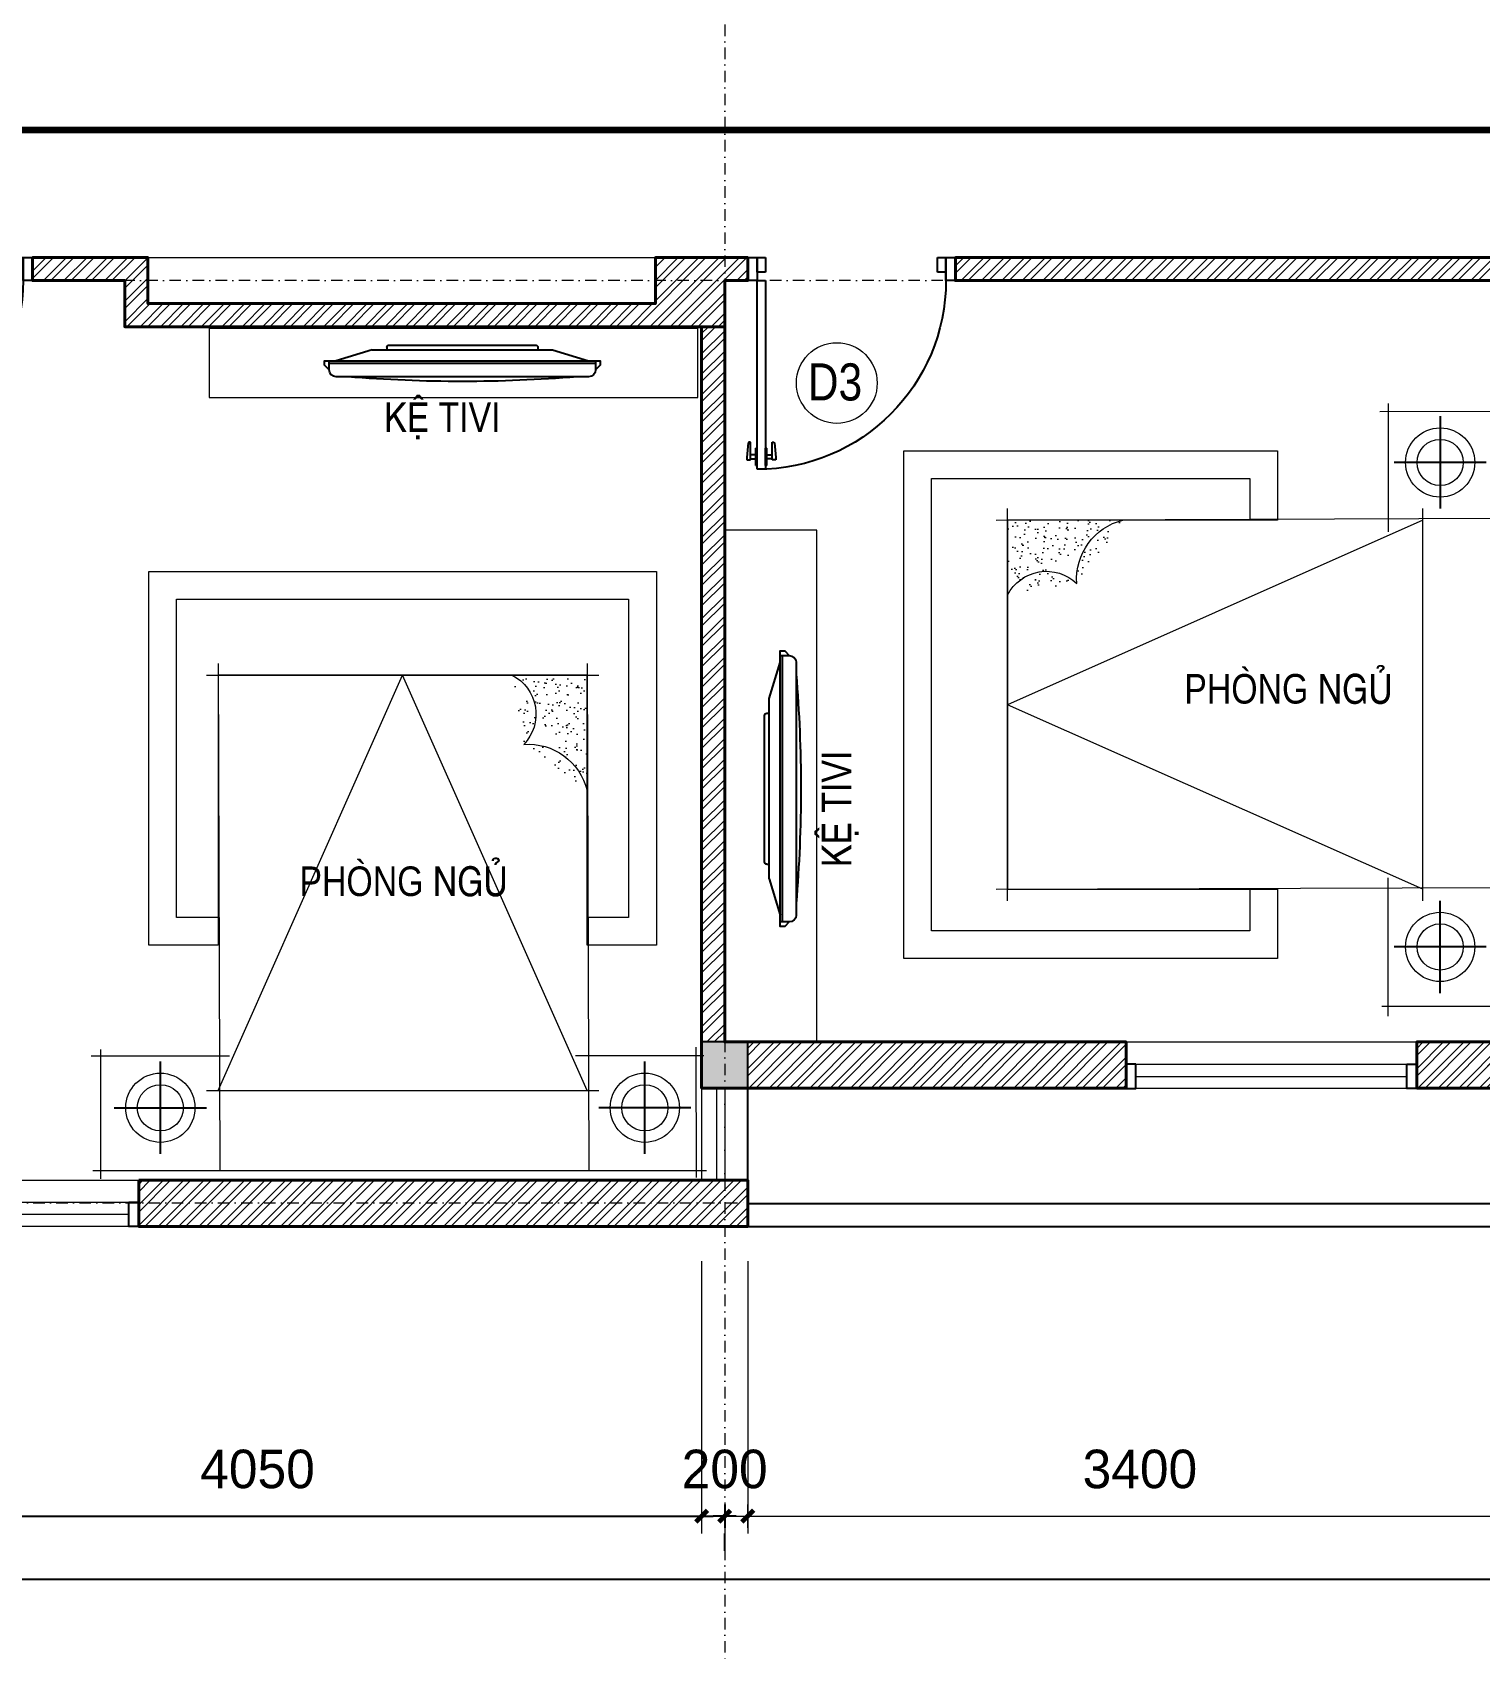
# Model space of a CAD drawing. Header units: millimetres. Extents: x 615730 to 2792744, y 139412 to 597571.
# Drawn here: x 1302914 to 1309186, y 287818 to 294886 of the extents above; entities that cross this region are included whole.
import ezdxf
from ezdxf.enums import TextEntityAlignment as Align

# ---------------------------------------------------------------- set-up
doc = ezdxf.new("R2010")
doc.units = ezdxf.units.MM
doc.header["$MEASUREMENT"] = 0
doc.header["$PDMODE"] = 34
for name, pattern in [('DASHDOT', [1, 0.5, -0.25, 0, -0.25]), ('DOT', [0.25, 0, -0.25]), ('HIDDEN2', [0.1875, 0.125, -0.0625])]:
    doc.linetypes.add(name, pattern=pattern)
doc.layers.get('0').update_dxf_attribs({"lineweight": 5})
for name, color, linetype, lineweight in [('AN_0.20', 2, 'Continuous', 20), ('CHITIET', 144, 'Continuous', 5), ('HATCH', 42, 'Continuous', 5), ('KT', 148, 'Continuous', 18), ('net cat.', 1, 'Continuous', 35), ('NETMANH', 155, 'Continuous', 13), ('NETNGOAITUONG', 1, 'Continuous', 40), ('NTHAY1', 61, 'Continuous', 25), ('thay', 7, 'Continuous', 15), ('TIM TRUC', 149, 'DASHDOT', 9), ('VATLIEU', 35, 'Continuous', 9), ('VLIEU', 250, 'Continuous', 9)]:
    doc.layers.add(name, color=color, linetype=linetype, lineweight=lineweight)
for name, color, linetype in [('AN_TEXT', 254, 'Continuous'), ('CUA', 132, 'Continuous'), ('DOORS', 1, 'Continuous'), ('KICHTHUOC', 1, 'Continuous'), ('LINE-CUT', 20, 'Continuous'), ('NET MANH', 252, 'Continuous'), ('NETCAT', 4, 'Continuous'), ('NOITHAT', 144, 'Continuous'), ('ROAN', 5, 'Continuous'), ('SWING', 7, 'Continuous'), ('TEXT', 2, 'Continuous'), ('VL', 155, 'Continuous')]:
    doc.layers.add(name, color=color, linetype=linetype)
doc.styles.add('romans', font='romans.shx', dxfattribs={"height": 240})
doc.styles.add('STYLE2', font='')
doc.styles.add('VNI-AVO', font='vni-roms.shx')
doc.styles.get('STYLE2').set_extended_font_data('.VnArial NarrowH')
doc.dimstyles.new('1-50b', dxfattribs={"dimtxt": 167, "dimasz": 50, "dimexe": 75, "dimexo": 150, "dimgap": 120, "dimtad": 1, "dimdec": 0, "dimzin": 12, "dimtxsty": 'VNI-AVO', "dimblk": ']', "dimcen": 0, "dimdle": 50, "dimclrd": 252, "dimclre": 252, "dimclrt": 2, "dimadec": 0, "dimazin": 0, "dimtfac": 1, "dimtdec": 0, "dimtix": 1, "dimtmove": 2, "dimatfit": 0, "dimldrblk": 'OPEN90', "dimfxl": 1, "dimlwd": -1, "dimlwe": -1, "dimarcsym": 0})
pattern_1 = [(45, (628138.94, 0), (-44.194174, 44.194174), []), (45, (628138.94, 31.25), (-44.194174, 44.194174), [])]

# ---------------------------------------------------------------- blocks, each defined once
blk = doc.blocks.new('08PDRR02')
at = {"color": 0, "linetype": 'ByBlock'}
for p, q in [((1, 0), (0, 0)), ((0, 0), (0, -1)), ((1, -1), (1, 0)), ((0, -1), (1, -1))]:
    blk.add_line(p, q, dxfattribs=at)
blk = doc.blocks.new('08PDNB02')
at = {"color": 0, "linetype": 'ByBlock'}
for p, q in [((0, -1.62), (0, 1.62)), ((0, 1.62), (0.25, 1.62)), ((0.25, -1.62), (0.25, 1.62)), ((0.25, 0.38), (1.25, 0.38)), ((1.25, -0.55), (1.25, 2.75)), ((1.25, 2.75), (1.54, 2.75)), ((1.54, 2.75), (1.69, 2.59)), ((1.69, 2.59), (1.95, -0.13)), ((0.25, -1.62), (0, -1.62)), ((1.25, -0.38), (0.25, -0.38)), ((1.95, -0.55), (1.25, -0.55)), ((1.95, -0.13), (1.95, -0.55))]:
    blk.add_line(p, q, dxfattribs=at)
blk = doc.blocks.new('*U45')
at = {"layer": 'DOORS', "color": 0, "linetype": 'Continuous', "ltscale": 200}
for p, q in [((0, 15), (0, 55)), ((900, 15), (900, 55)), ((0, -25), (0, -55)), ((900, -25), (900, -55))]:
    blk.add_line(p, q, dxfattribs=at)
at = {"layer": 'SWING', "color": 1, "linetype": 'Continuous', "ltscale": 200}
blk.add_arc((0, 55), 900, 0, 90, dxfattribs=at)
at = {"layer": 'DOORS', "color": 8, "linetype": 'Continuous', "ltscale": 200, "xscale": 25.4, "yscale": 25.4, "zscale": 25.4, "rotation": 180}
blk.add_blockref('08PDNB02', (0, 895), dxfattribs=at)
at = {"layer": 'DOORS', "color": 0, "linetype": 'Continuous', "ltscale": 200, "xscale": 900, "yscale": 39.99999999999999, "rotation": 90}
blk.add_blockref('08PDRR02', (0, 55), dxfattribs=at)
at = {"layer": 'DOORS', "color": 8, "linetype": 'Continuous', "ltscale": 200, "xscale": 25.4, "yscale": -25.4, "zscale": 25.4}
blk.add_blockref('08PDNB02', (40, 895), dxfattribs=at)
at = {"layer": 'DOORS', "color": 0, "linetype": 'Continuous', "ltscale": 200, "xscale": 45, "yscale": 110}
for p in [(-45, 55), (900, 55)]:
    blk.add_blockref('08PDRR02', p, dxfattribs=at)
at = {"layer": 'DOORS', "color": 1, "linetype": 'Continuous', "ltscale": 200, "xscale": 39.99999999999999, "yscale": 69.99999999999999}
for p in [(0, 15), (860, 15)]:
    blk.add_blockref('08PDRR02', p, dxfattribs=at)
blk = doc.blocks.new(']')
for p, q in [((1, 0), (-1, 0)), ((0, 1), (0, -1))]:
    blk.add_line(p, q)
at = {"color": 9, "const_width": 0.4}
blk.add_lwpolyline([(-0.51, -0.51), (0.51, 0.51)], dxfattribs=at)
blk = doc.blocks.new('*D2293')
at = {"layer": 'DEFPOINTS', "color": 0, "ltscale": 10, "transparency": 16777216}
for p in [(1301864, 288455.8), (1305914, 288455.8), (1305914, 288455.8)]:
    blk.add_point(p, dxfattribs=at)
at = {"layer": 'VL', "color": 252, "ltscale": 10, "transparency": 16777216}
for p, q in [((1301914, 288455.8), (1305864, 288455.8)), ((1301864, 288305.8), (1301864, 288380.8)), ((1305914, 288305.8), (1305914, 288380.8))]:
    blk.add_line(p, q, dxfattribs=at)
at = {"layer": 'VL', "color": 252, "ltscale": 10, "transparency": 16777216, "xscale": 50, "yscale": 50, "zscale": 50, "rotation": 180}
blk.add_blockref(']', (1301864, 288455.8), dxfattribs=at)
at = {"layer": 'VL', "color": 252, "ltscale": 10, "transparency": 16777216, "xscale": 50, "yscale": 50, "zscale": 50}
blk.add_blockref(']', (1305914, 288455.8), dxfattribs=at)
at = {"layer": 'VL', "color": 2, "ltscale": 10, "transparency": 16777216, "insert": (1303889, 288659.3), "char_height": 167, "attachment_point": 5, "style": 'VNI-AVO'}
blk.add_mtext('4050', dxfattribs=at)
blk = doc.blocks.new('_Open90')
at = {"color": 0, "linetype": 'ByBlock', "lineweight": -2}
for p, q in [((0, 0), (-1, 0)), ((-0.5, 0.5), (0, 0)), ((0, 0), (-0.5, -0.5))]:
    blk.add_line(p, q, dxfattribs=at)
blk = doc.blocks.new('*D2296')
at = {"layer": 'DEFPOINTS', "color": 0, "ltscale": 10, "transparency": 16777216}
for p in [(1292114.5, 289466.5), (1312714.8, 289466.5), (1312714.8, 288182.1)]:
    blk.add_point(p, dxfattribs=at)
at = {"layer": 'VL', "color": 252, "ltscale": 10, "transparency": 16777216}
for p, q in [((1292114.5, 289316.5), (1292114.5, 288107.1)), ((1312714.8, 289316.5), (1312714.8, 288107.1)), ((1292164.5, 288182.1), (1312664.8, 288182.1))]:
    blk.add_line(p, q, dxfattribs=at)
at = {"layer": 'VL', "color": 252, "ltscale": 10, "transparency": 16777216, "xscale": 50, "yscale": 50, "zscale": 50, "rotation": 180}
blk.add_blockref(']', (1292114.5, 288182.1), dxfattribs=at)
at = {"layer": 'VL', "color": 252, "ltscale": 10, "transparency": 16777216, "xscale": 50, "yscale": 50, "zscale": 50}
blk.add_blockref(']', (1312714.8, 288182.1), dxfattribs=at)
at = {"layer": 'VL', "color": 2, "ltscale": 10, "transparency": 16777216, "insert": (1302414.7, 288385.6), "char_height": 167, "attachment_point": 5, "style": 'VNI-AVO'}
blk.add_mtext('20600', dxfattribs=at)
blk = doc.blocks.new('*D2349')
at = {"layer": 'DEFPOINTS', "color": 0, "ltscale": 10, "transparency": 16777216}
for p in [(1305814, 289711.6), (1306014, 289711.6), (1306014, 288455.8)]:
    blk.add_point(p, dxfattribs=at)
at = {"layer": 'KT', "color": 252, "ltscale": 10, "transparency": 16777216}
for p, q in [((1305814, 289561.6), (1305814, 288380.8)), ((1306014, 289561.6), (1306014, 288380.8)), ((1305764, 288455.8), (1305714, 288455.8)), ((1305814, 288455.8), (1306014, 288455.8)), ((1306064, 288455.8), (1306114, 288455.8))]:
    blk.add_line(p, q, dxfattribs=at)
at = {"layer": 'KT', "color": 252, "ltscale": 10, "transparency": 16777216, "xscale": 50, "yscale": 50, "zscale": 50}
blk.add_blockref(']', (1305814, 288455.8), dxfattribs=at)
at = {"layer": 'KT', "color": 252, "ltscale": 10, "transparency": 16777216, "xscale": 50, "yscale": 50, "zscale": 50, "rotation": 180}
blk.add_blockref(']', (1306014, 288455.8), dxfattribs=at)
at = {"layer": 'KT', "color": 2, "ltscale": 10, "transparency": 16777216, "insert": (1305914, 288659.3), "char_height": 167, "attachment_point": 5, "style": 'VNI-AVO'}
blk.add_mtext('200', dxfattribs=at)
blk = doc.blocks.new('*D2350')
at = {"layer": 'DEFPOINTS', "color": 0, "ltscale": 10, "transparency": 16777216}
for p in [(1306014, 289711.6), (1309413.8, 289711.6), (1309413.8, 288455.8)]:
    blk.add_point(p, dxfattribs=at)
at = {"layer": 'KT', "color": 252, "ltscale": 10, "transparency": 16777216}
for p, q in [((1306014, 289561.6), (1306014, 288380.8)), ((1309413.8, 289561.6), (1309413.8, 288380.8)), ((1306064, 288455.8), (1309363.8, 288455.8))]:
    blk.add_line(p, q, dxfattribs=at)
at = {"layer": 'KT', "color": 252, "ltscale": 10, "transparency": 16777216, "xscale": 50, "yscale": 50, "zscale": 50, "rotation": 180}
blk.add_blockref(']', (1306014, 288455.8), dxfattribs=at)
at = {"layer": 'KT', "color": 252, "ltscale": 10, "transparency": 16777216, "xscale": 50, "yscale": 50, "zscale": 50}
blk.add_blockref(']', (1309413.8, 288455.8), dxfattribs=at)
at = {"layer": 'KT', "color": 2, "ltscale": 10, "transparency": 16777216, "insert": (1307713.9, 288659.3), "char_height": 167, "attachment_point": 5, "style": 'VNI-AVO'}
blk.add_mtext('3400', dxfattribs=at)
blk = doc.blocks.new('A$C438469C1')
at = {"layer": 'CHITIET', "linetype": 'Continuous', "ltscale": 50}
h = blk.add_hatch(dxfattribs=at)
h.set_pattern_fill('AR-SAND', color=256, scale=35, style=0)
h.set_pattern_definition([(322.5, (-143125.03, 97780.143), (-2.204768, -67.438832), [0, -53.2, 0, -59.5, 0, -56.875]), (352.5, (-143125.03, 97780.14), (61.942185, -98.77511), [0, -28.7, 0, -47.95, 0, -18.375]), (32.5, (-143168.08, 97780.143), (108.994965, -0.198067), [0, -17.5, 0, -63, 0, -82.25]), (42.5, (-143168.08, 97780.14), (105.21443, -30.718645), [0, -8.75, 0, -41.3, 0, -47.25])])
edge = h.paths.add_edge_path()
edge.add_arc((1894.9, 1621), 262.5, 13.60809, 94.33716, ccw=False)
edge.add_line((2150, 1682.8), (2150, 2182.8))
edge.add_line((2150, 2182.8), (1825, 2182.8))
edge.add_arc((1739.5, 2014.4), 188.9, -44.16393, 63.08858, ccw=False)
at = {"layer": 'CHITIET', "ltscale": 50}
for points in [[(550, 1682.8), (550, 1012.8), (250, 1012.8), (250, 2632.8), (2450, 2632.8), (2450, 1012.8), (2150, 1012.8), (2150, 2182.8), (1825, 2182.8), (550, 2182.8)], [(550, 1682.8), (550, 1132.8), (370, 1132.8), (370, 2512.8), (2330, 2512.8), (2330, 1132.8), (2150, 1132.8), (2150, 2182.8), (550, 2182.8)]]:
    blk.add_lwpolyline(points, close=True, dxfattribs=at)
for centre in [(300, 307.8), (2400, 307.8)]:
    blk.add_circle(centre, 100, dxfattribs=at)
at = {"layer": 'NETMANH', "ltscale": 50}
for p, q in [((42, 0), (42, 561)), ((2668, 34.6), (7.7, 34.6))]:
    blk.add_line(p, q, dxfattribs=at)
at = {"layer": 'ROAN', "ltscale": 50}
for points in [[(300, 107.8), (300, 507.8)], [(2400, 107.8), (2400, 507.8)], [(100, 307.8), (500, 307.8)], [(2600, 307.8), (2200, 307.8)]]:
    blk.add_lwpolyline(points, dxfattribs=at)
at = {"layer": 'VATLIEU'}
for points in [[(550, 2232.8), (558, 32.8)], [(2150, 2232.8), (2158, 32.8)], [(500, 2182.8), (2200, 2182.8)], [(550, 382.8), (1350, 2182.8)], [(2150, 382.8), (1350, 2182.8)], [(2620.5, 569.9), (2622.3, 6)], [(0, 532.8), (600, 532.8)], [(2656.2, 532.8), (2100, 532.8)], [(500, 382.8), (2200, 382.8)]]:
    blk.add_lwpolyline(points, dxfattribs=at)
blk.add_lwpolyline([(1875, 1882.8, -0.367577), (2150, 1682.8), (2150, 2182.8), (1825, 2182.8, -0.505424)], format="xyb", close=True, dxfattribs=at)
for centre in [(300, 307.8), (2400, 307.8)]:
    blk.add_circle(centre, 150, dxfattribs=at)
blk = doc.blocks.new('A$C62474ED8')
at = {"layer": 'NETCAT', "rotation": 180}
blk.add_blockref('A$C438469C1', (2668, 2632.8), dxfattribs=at)
blk = doc.blocks.new('A$C11FC7E3C')
at = {"layer": 'NETCAT'}
blk.add_blockref('A$C62474ED8', (0, 0), dxfattribs=at)
blk = doc.blocks.new('A$C35AB7266')
at = {"layer": 'KICHTHUOC'}
blk.add_blockref('A$C11FC7E3C', (0, 0), dxfattribs=at)
blk = doc.blocks.new('A$C0C8A56CD')
at = {"layer": 'LINE-CUT', "xscale": -1}
blk.add_blockref('A$C35AB7266', (2668, 0), dxfattribs=at)
blk = doc.blocks.new('A$C0EBC0528')
for p, q in [((20, 107.4), (20, 68.4)), ((20, 78.4), (1174.5, 78.4)), ((1144.5, 137.4), (50, 137.4)), ((1174.5, 68.4), (1174.5, 107.4)), ((206.5, 20), (50, 68.4)), ((206.5, 20), (988, 20)), ((270, 10), (270, 20)), ((924.5, 10), (924.5, 20)), ((988, 20), (1144.5, 68.4)), ((280, 0), (914.5, 0))]:
    blk.add_line(p, q)
blk.add_lwpolyline([(20, 107.4), (0, 87.4), (0, 68.4), (1194.5, 68.4), (1194.5, 87.4), (1174.5, 107.4)])
for centre, radius, start, end in [((597.3, -6008.1), 6165.6, 85.37415, 94.62585), ((50, 107.4), 30, 90, 180), ((1144.5, 107.4), 30, 0, 90), ((280, 10), 10, 180, 270), ((914.5, 10), 10, 270, 0)]:
    blk.add_arc(centre, radius, start, end)

msp = doc.modelspace()

# ---------------------------------------------------------------- hatches: boundary and pattern name
at = {"layer": 'VLIEU', "ltscale": 10}
h = msp.add_hatch(dxfattribs=at)
h.set_pattern_fill('STEEL', color=256, scale=500, style=0)
h.set_pattern_definition(pattern_1)
h.paths.add_polyline_path([(1303413.5, 293711.5), (1303413.5, 293911.6), (1302914, 293911.6), (1302914, 293811.6), (1303313.5, 293811.6), (1303313.5, 293611.5), (1305914, 293611.5), (1305914, 293811.6), (1306014, 293811.6), (1306014, 293911.6), (1305614, 293911.6), (1305614, 293711.5)])
h = msp.add_hatch(dxfattribs=at)
h.set_pattern_fill('STEEL', color=256, scale=500, style=0)
h.set_pattern_definition(pattern_1)
h.paths.add_polyline_path([(1309313.8, 293811.6), (1309313.8, 293911.6), (1306914, 293911.6), (1306914, 293811.6)])
h.paths.add_polyline_path([(1309513.8, 293611.6), (1310713.4, 293611.6), (1310713.4, 293911.6), (1310613.4, 293911.6), (1310613.4, 293711.6), (1309513.8, 293711.6), (1309513.8, 293711.6), (1309313.8, 293711.6), (1309313.8, 290511.6), (1308913.8, 290511.6), (1308913.8, 290311.6), (1310638.8, 290311.6), (1310638.8, 290511.6), (1309713.8, 290511.6), (1309513.8, 290511.6), (1309513.8, 292511.6), (1309816.5, 292511.6, -0.84099), (1309865.8, 292511.6), (1309966.5, 292511.6, -0.84099), (1310015.8, 292511.6), (1310116.5, 292511.6, -0.84099), (1310165.8, 292511.6), (1310633.8, 292511.6), (1310633.8, 292611.6), (1309513.8, 292611.6), (1309513.8, 292786.8), (1309513.8, 292786.8), (1309513.8, 293362.8), (1309513.8, 293362.8)])
h = msp.add_hatch(dxfattribs=at)
h.set_pattern_fill('STEEL', color=256, scale=500, style=0)
h.set_pattern_definition([(45, (628038.94, 0), (-44.194174, 44.194174), []), (45, (628038.94, 31.25), (-44.194174, 44.194174), [])])
h.paths.add_polyline_path([(1305814, 290511.6), (1305914, 290511.6), (1305914, 292061.6), (1305914, 292061.6), (1305914, 293611.5), (1305814, 293611.5), (1305814, 292169.9), (1305814, 292169.9)])
h = msp.add_hatch(dxfattribs=at)
h.set_pattern_fill('STEEL', color=256, scale=500, style=0)
h.set_pattern_definition([(45, (628138.94, 1044.83), (-44.194174, 44.194174), []), (45, (628138.94, 1076.08), (-44.194174, 44.194174), [])])
h.paths.add_polyline_path([(1307653.8, 290511.6), (1306014, 290511.6), (1306014, 290311.6), (1307653.8, 290311.6)])
h = msp.add_hatch(dxfattribs=at)
h.set_pattern_fill('STEEL', color=256, scale=500, style=0)
h.set_pattern_definition(pattern_1)
h.paths.add_polyline_path([(1310638.8, 290311.6), (1310638.8, 290511.6), (1310053, 290511.6), (1310053, 290508.8), (1310032.8, 290508.8), (1310032.8, 290511.6), (1309903, 290511.6), (1309903, 290508.8), (1309882.8, 290508.8), (1309882.8, 290511.6), (1309713.8, 290511.6), (1309513.8, 290511.6), (1309513.8, 290311.6)])
h.paths.add_polyline_path([(1309313.8, 290511.6), (1308913.8, 290511.6), (1308913.8, 290414.6), (1308913.8, 290414.6), (1308913.8, 290311.6), (1309313.8, 290311.6)])
h = msp.add_hatch(dxfattribs=at)
h.set_pattern_fill('STEEL', color=256, scale=500, style=0)
h.set_pattern_definition(pattern_1)
h.paths.add_polyline_path([(1306014, 289911.6), (1303374, 289911.6), (1303374, 289711.6), (1306014, 289711.6), (1306014, 289811.6), (1306014, 289811.6)])

# ---------------------------------------------------------------- linework, layer by layer
at = {"layer": 'AN_0.20', "color": 3}
msp.add_circle((1306400.1, 293367.4), 175, dxfattribs=at)
at = {"layer": 'CUA'}
for points in [[(1307696.1, 290414.6), (1307653.8, 290414.6), (1307653.8, 290308.9), (1307696.1, 290308.9), (1307696.1, 290414.6)], [(1308871.6, 290414.6), (1308913.8, 290414.6), (1308913.8, 290308.9), (1308871.6, 290308.9), (1308871.6, 290414.6)], [(1303331.8, 289817.2), (1303374, 289817.2), (1303374, 289711.6), (1303331.8, 289711.6), (1303331.8, 289817.2)]]:
    msp.add_lwpolyline(points, dxfattribs=at)
at = {"layer": 'HATCH'}
msp.add_line((1303413.5, 293911.6), (1305614, 293911.6), dxfattribs=at)
at = {"layer": 'net cat.', "color": 6, "linetype": 'HIDDEN2', "ltscale": 5000}
msp.add_line((1301480.7, 294464.4), (1315152.6, 294464.4), dxfattribs=at)
at = {"layer": 'net cat.', "color": 6, "linetype": 'HIDDEN2', "ltscale": 5000, "const_width": 30}
msp.add_lwpolyline([(1289318.6, 296211.6), (1301480.7, 296211.6), (1301480.7, 294464.4), (1315152.6, 294464.4)], dxfattribs=at)
at = {"layer": 'NET MANH'}
msp.add_lwpolyline([(1305814, 290311.6), (1306014, 290311.6), (1306014, 290511.6), (1305814, 290511.6)], close=True, dxfattribs=at)
msp.add_solid([(1305814, 290511.6), (1306014, 290511.6), (1305814, 290311.6), (1306014, 290311.6)], dxfattribs=at)
at = {"layer": 'NETNGOAITUONG'}
msp.add_line((1305814, 290311.6), (1305814, 290511.6), dxfattribs=at)
msp.add_lwpolyline([(1305914, 293611.5), (1305914, 293811.6), (1306014, 293811.6), (1306014, 293911.6), (1305614, 293911.6), (1305614, 293711.5), (1303413.5, 293711.5), (1303413.5, 293911.6), (1302914, 293911.6), (1302914, 293811.6), (1303313.5, 293811.6), (1303313.5, 293611.5), (1305914, 293611.5)], close=True, dxfattribs=at)
for points in [[(1309513.8, 293911.6), (1306914, 293911.6), (1306914, 293811.6), (1309313.8, 293811.6)], [(1305814, 290511.6), (1305814, 290311.6), (1305814, 290311.6), (1307653.8, 290311.6), (1307653.8, 290511.6), (1305914, 290511.6), (1305914, 292061.6), (1305914, 292061.6), (1305914, 293611.5)], [(1305814, 290511.6), (1305814, 290511.6), (1305814, 292169.9), (1305814, 292169.9), (1305814, 293611.5)], [(1309313.8, 290511.6), (1308913.8, 290511.6), (1308913.8, 290311.6)], [(1305914, 290311.6), (1305914, 290311.6)], [(1308913.8, 290311.6), (1310638.8, 290311.6)], [(1306014, 289911.6), (1303374, 289911.6)], [(1303374, 289911.6), (1303374, 289711.6), (1306014, 289711.6), (1306014, 289811.6), (1306014, 289811.6), (1306014, 289911.6), (1303374, 289911.6)]]:
    msp.add_lwpolyline(points, dxfattribs=at)
at = {"layer": 'thay'}
for points in [[(1305798.2, 293604.5), (1303679.9, 293604.5), (1303679.9, 293304.5), (1305798.2, 293304.5)], [(1305914, 292729.8), (1305914, 290511.6), (1306314, 290511.6), (1306314, 292729.8)]]:
    msp.add_lwpolyline(points, close=True, dxfattribs=at)
at = {"layer": 'TIM TRUC', "ltscale": 100}
for p, q in [((1305914, 302329), (1305914, 287817.7)), ((1314668.1, 293811.6, -0.1), (1301914, 293811.6, -0.1)), ((1300314, 289814.4), (1306014, 289814.4))]:
    msp.add_line(p, q, dxfattribs=at)
at = {"layer": 'VL', "ltscale": 10}
for p, q in [((1306014, 289911.6), (1306014, 290311.6)), ((1306014, 289811.6), (1313904.8, 289811.6)), ((1306014, 289711.6), (1313900.4, 289711.6))]:
    msp.add_line(p, q, dxfattribs=at)
at = {"layer": 'VLIEU', "ltscale": 10}
for p, q in [((1307653.8, 290511.6), (1308913.8, 290511.6)), ((1307696.1, 290361.7), (1308871.6, 290361.7)), ((1305814, 290311.6), (1305814, 289911.6)), ((1305878.2, 290311.6), (1305878.2, 289911.6)), ((1305914, 290311.6, 280), (1305914, 289911.6)), ((1302114, 289911.6), (1303374, 289911.6)), ((1302156.3, 289764.4), (1303331.8, 289764.4))]:
    msp.add_line(p, q, dxfattribs=at)
for points in [[(1307696.1, 290414.6), (1308871.6, 290414.6), (1308871.6, 290308.9), (1307696.1, 290308.9)], [(1302156.3, 289817.2), (1303331.8, 289817.2), (1303331.8, 289711.6), (1302156.3, 289711.6)]]:
    msp.add_lwpolyline(points, close=True, dxfattribs=at)

# ---------------------------------------------------------------- block references
at = {"layer": 'NETMANH', "xscale": -1}
for p, rotation in [((1306690.5, 290623.2), 270), ((1303167.8, 292551.1), 180)]:
    msp.add_blockref('A$C0C8A56CD', p, dxfattribs=dict(at, rotation=rotation))
at = {"layer": 'NOITHAT', "linetype": 'DOT', "ltscale": 0.5, "xscale": -1}
for p, rotation in [((1304179.9, 293531.8), 180), ((1306086.7, 291011.6), 270)]:
    msp.add_blockref('A$C0EBC0528', p, dxfattribs=dict(at, rotation=rotation))
at = {"layer": 'NTHAY1', "xscale": -0.9090857494156808, "yscale": 0.9090857494156808, "zscale": 0.9090857494239059, "rotation": 180}
for p in [(1302054.9, 293861.6), (1306054.9, 293861.6)]:
    msp.add_blockref('*U45', p, dxfattribs=at)

# ---------------------------------------------------------------- texts
at = {"layer": 'AN_TEXT', "ltscale": 2, "insert": (1306392.3, 293452.7), "char_height": 160.8, "width": 121.15, "attachment_point": 2, "style": 'romans'}
msp.add_mtext('{\\fVNI-Helve-Condense|b0|i0|c0|p2;D3}', dxfattribs=at)
at = {"layer": 'TEXT', "color": 140, "style": 'STYLE2'}
msp.add_text('KÖ TIVI', height=128, dxfattribs=at).set_placement((1304438, 293155.8))
for p in [(1308357.9, 292042.1), (1304522.2, 291207.9)]:
    msp.add_text('phßng ngñ', height=128, dxfattribs=at).set_placement(p, align=Align.MIDDLE_CENTER)
msp.add_text('KÖ TIVI', height=128, rotation=90, dxfattribs=at).set_placement((1306462.7, 291269.6))

# ---------------------------------------------------------------- dimensions: what is measured, and where the dimension line sits
at = {"layer": 'KT', "ltscale": 10}
for base, p1, p2, picture, middle in [((1306014, 288455.8), (1305814, 289711.6), (1306014, 289711.6), '*D2349', (1305914, 288659.3)), ((1309413.8, 288455.8), (1306014, 289711.6), (1309413.8, 289711.6), '*D2350', (1307713.9, 288659.3))]:
    dim = msp.add_linear_dim(base=base, p1=p1, p2=p2, dimstyle='1-50b', dxfattribs=at)
    dim.commit()
    dim.dimension.update_dxf_attribs({"geometry": picture, "text_midpoint": middle})
at = {"layer": 'VL', "ltscale": 10}
for base, p1, p2, picture, middle in [((1312714.8, 288182.1), (1292114.5, 289466.5), (1312714.8, 289466.5), '*D2296', (1302414.7, 288385.6)), ((1305914, 288455.8), (1301864, 288455.8), (1305914, 288455.8), '*D2293', (1303889, 288659.3))]:
    dim = msp.add_linear_dim(base=base, p1=p1, p2=p2, dimstyle='1-50b', override={"dimfxl": 150, "dimarcsym": 1}, dxfattribs=at)
    dim.commit()
    dim.dimension.update_dxf_attribs({"geometry": picture, "text_midpoint": middle})

doc.saveas('drawing.dxf')
